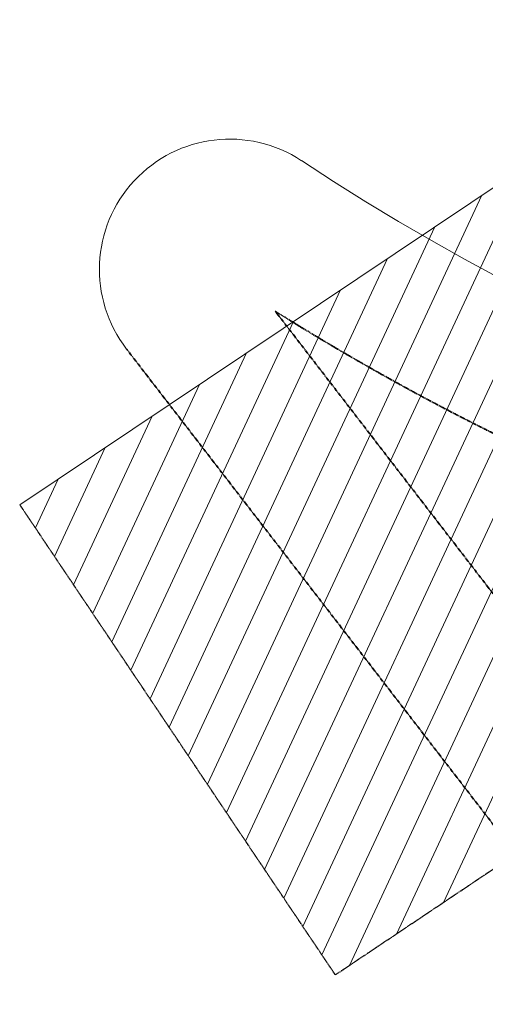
# Model space of a CAD drawing. Header units: inches. Extents: x 86328 to 235202, y 68629 to 184293.
# Drawn here: x 116743 to 126676, y 131428 to 152535 of the extents above; entities that cross this region are included whole.
import ezdxf

# ---------------------------------------------------------------- set-up
doc = ezdxf.new("R2010")
doc.units = ezdxf.units.IN
doc.header["$MEASUREMENT"] = 0
for name, pattern in [('CENTER', [2, 1.25, -0.25, 0.25, -0.25]), ('CENTER2', [1.125, 0.75, -0.125, 0.125, -0.125]), ('PHANTOM2', [1.25, 0.625, -0.125, 0.125, -0.125, 0.125, -0.125])]:
    doc.linetypes.add(name, pattern=pattern)
doc.layers.add('1', color=1, linetype='CENTER')
doc.layers.add('DIM', color=251, linetype='Continuous', lineweight=0)

msp = doc.modelspace()

# ---------------------------------------------------------------- linework, layer by layer
at = {"layer": '1', "color": 8, "linetype": 'PHANTOM2', "ltscale": 20}
for p, q in [((123464, 132199), (116743, 142211)), ((135638, 140349), (123464, 132199))]:
    msp.add_line(p, q, dxfattribs=at)
at = {"layer": 'DIM', "color": 8, "linetype": 'Continuous'}
for p, q in [((125768, 133741), (133646, 150636)), ((116743, 142211), (128917, 150361)), ((121551, 135050), (128588, 150141)), ((121957, 134443), (129190, 149954)), ((124765, 133070), (132642, 149962)), ((121144, 135656), (127585, 149470)), ((122364, 133837), (129597, 149348)), ((123763, 132399), (131638, 149288)), ((120737, 136262), (126583, 148799)), ((122771, 133231), (130004, 148742)), ((123178, 132625), (130634, 148614)), ((120330, 136868), (125580, 148127)), ((119923, 137474), (124577, 147456)), ((119516, 138080), (123575, 146785)), ((119109, 138687), (122572, 146114)), ((118702, 139293), (121570, 145443)), ((118295, 139899), (120567, 144772)), ((117888, 140505), (119564, 144100)), ((117481, 141111), (118562, 143429)), ((117074, 141717), (117559, 142758))]:
    msp.add_line(p, q, dxfattribs=at)
at = {"layer": 'DIM', "color": 8, "linetype": 'CENTER2', "lineweight": 35, "ltscale": 30}
for p, q in [((130844, 135106), (122185, 146329)), ((162425, 89263), (119020, 145521))]:
    msp.add_line(p, q, dxfattribs=at)
at = {"layer": 'DIM', "color": 8, "linetype": 'Continuous'}
for centre, radius, start, end in [((150908, 192188), 51111, 236.5614, 351.1141), ((121214, 147220), 2776, 56.5614, 217.6521)]:
    msp.add_arc(centre, radius, start, end, dxfattribs=at)
at = {"layer": 'DIM', "color": 8, "linetype": 'CENTER2', "lineweight": 35, "ltscale": 30}
msp.add_arc((150908, 192188), 54111, 237.9393, 255.1469, dxfattribs=at)

doc.saveas('drawing.dxf')
